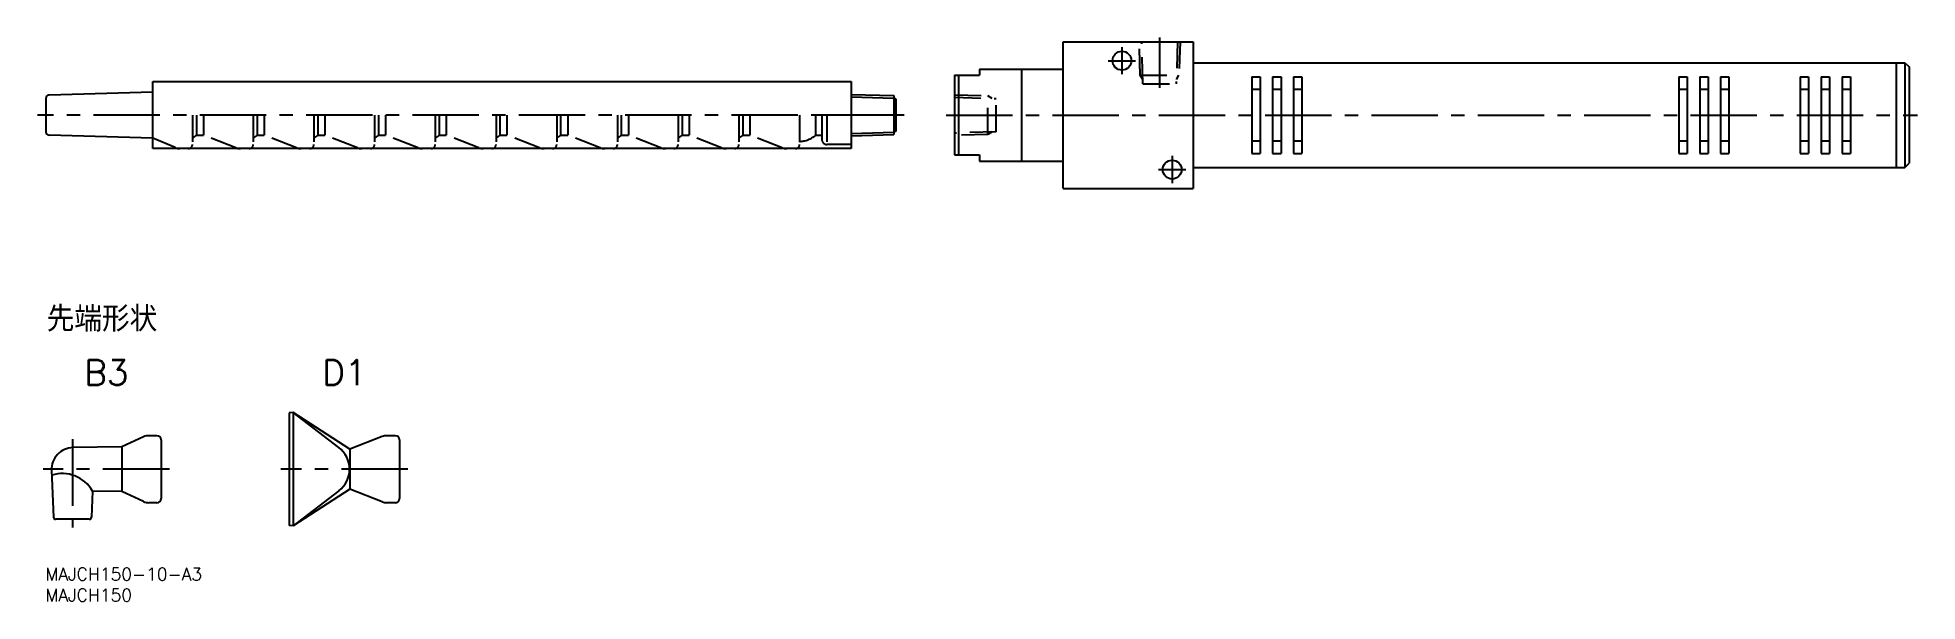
# Model space of a CAD drawing. Extents: x -2 to 447, y -8 to 127.
import ezdxf
from ezdxf.enums import TextEntityAlignment as Align

# ---------------------------------------------------------------- set-up
doc = ezdxf.new("R2010")
doc.units = 0
doc.header["$LTSCALE"] = 0.5
doc.linetypes.add('CENTER', pattern=[50.8, 31.75, -6.35, 6.35, -6.35])
doc.linetypes.add('DASHED', pattern=[19.05, 12.7, -6.35])
for name, color, linetype in [('MSM_CENTER', 1, 'CENTER'), ('MSM_CONTINUOUS', 7, 'CONTINUOUS'), ('MSM_DASHED', 4, 'DASHED'), ('MSM_NARROW', 5, 'CONTINUOUS'), ('MSM_PART_NUMBER', 7, 'CONTINUOUS')]:
    doc.layers.add(name, color=color, linetype=linetype)
doc.styles.get("Standard").update_dxf_attribs({"font": 'txt.shx', "height": 3, "bigfont": 'bigfont.shx'})

# ---------------------------------------------------------------- blocks, each defined once
blk = doc.blocks.new('*U2')
at = {"layer": 'MSM_PART_NUMBER'}
blk.add_text('MAJCH150-10-A3', height=3, dxfattribs=at).set_placement((0, -3))
blk = doc.blocks.new('*U3')
at = {"layer": 'MSM_PART_NUMBER'}
blk.add_text('MAJCH150', height=3, dxfattribs=at).set_placement((0, -8))

msp = doc.modelspace()

# ---------------------------------------------------------------- linework, layer by layer
at = {"layer": 'MSM_CENTER'}
for p, q in [((266.13, 126.56), (266.13, 114.57)), ((257.13, 124.31), (257.13, 117.81)), ((253.88, 121.06), (260.38, 121.06)), ((205.13, 108.06), (-1.87, 108.06)), ((215.13, 108.06), (447.13, 108.06)), ((265.88, 95.06), (272.38, 95.06)), ((269.13, 98.31), (269.13, 91.81)), ((6.46, 30.7), (6.46, 9.6)), ((29.61, 23.55), (-0.54, 23.55)), ((86.59, 23.55), (56.19, 23.55))]:
    msp.add_line(p, q, dxfattribs=at)
at = {"layer": 'MSM_CONTINUOUS'}
for p, q in [((243.13, 90.56), (243.13, 125.56)), ((243.13, 125.56), (274.13, 125.56)), ((274.13, 125.56), (274.13, 90.56)), ((217.13, 117.56), (217.13, 98.56)), ((217.13, 117.56), (223.13, 117.56)), ((218.13, 117.56), (218.13, 98.56)), ((223.13, 119.06), (233.13, 119.06)), ((223.13, 119.06), (223.13, 117.56)), ((233.13, 119.06), (233.13, 97.06)), ((233.13, 119.06), (243.13, 119.06)), ((274.13, 120.56), (442.13, 120.56)), ((288.13, 117.23), (288.13, 98.9)), ((288.13, 117.23), (290.13, 117.23)), ((290.13, 117.23), (290.13, 98.9)), ((293.13, 117.23), (293.13, 98.9)), ((293.13, 117.23), (295.13, 117.23)), ((295.13, 117.23), (295.13, 98.9)), ((298.13, 117.23), (298.13, 98.9)), ((298.13, 117.23), (300.13, 117.23)), ((300.13, 117.23), (300.13, 98.9)), ((390.13, 117.23), (390.13, 98.9)), ((390.13, 117.23), (392.13, 117.23)), ((392.13, 117.23), (392.13, 98.9)), ((395.13, 117.23), (395.13, 98.9)), ((395.13, 117.23), (397.13, 117.23)), ((397.13, 117.23), (397.13, 98.9)), ((400.13, 117.23), (400.13, 98.9)), ((400.13, 117.23), (402.13, 117.23)), ((402.13, 117.23), (402.13, 98.9)), ((419.13, 117.23), (421.13, 117.23)), ((419.13, 117.23), (419.13, 98.9)), ((421.13, 117.23), (421.13, 98.9)), ((424.13, 117.23), (424.13, 98.9)), ((424.13, 117.23), (426.13, 117.23)), ((426.13, 117.23), (426.13, 98.9)), ((429.13, 117.23), (429.13, 98.9)), ((429.13, 117.23), (431.13, 117.23)), ((431.13, 117.23), (431.13, 98.9)), ((442.13, 120.56), (444.13, 120.56)), ((442.13, 95.56), (442.13, 120.56)), ((444.13, 120.56), (444.13, 95.56)), ((444.13, 120.56), (445.13, 119.56)), ((445.13, 119.56), (445.13, 96.56)), ((25.63, 113.55), (0.9, 112.86)), ((25.63, 116.06), (192.45, 116.06)), ((25.63, 100.06), (25.63, 116.06)), ((192.45, 116.06), (192.45, 100.06)), ((192.45, 113.01), (202.63, 112.71)), ((202.63, 112.71), (202.63, 103.41)), ((288.13, 114.23), (290.13, 114.23)), ((293.13, 114.23), (295.13, 114.23)), ((298.13, 114.23), (300.13, 114.23)), ((390.13, 114.23), (392.13, 114.23)), ((395.13, 114.23), (397.13, 114.23)), ((400.13, 114.23), (402.13, 114.23)), ((419.13, 114.23), (421.13, 114.23)), ((424.13, 114.23), (426.13, 114.23)), ((429.13, 114.23), (431.13, 114.23)), ((0.13, 112.06), (0.13, 104.06)), ((203.13, 111.96), (202.63, 111.96)), ((203.13, 111.96), (203.13, 104.16)), ((192.45, 103.11), (202.63, 103.41)), ((203.13, 104.16), (202.63, 104.16)), ((25.63, 102.57), (0.9, 103.26)), ((192.45, 100.06), (25.63, 100.06)), ((288.13, 101.9), (290.13, 101.9)), ((288.13, 98.9), (290.13, 98.9)), ((293.13, 101.9), (295.13, 101.9)), ((293.13, 98.9), (295.13, 98.9)), ((298.13, 101.9), (300.13, 101.9)), ((298.13, 98.9), (300.13, 98.9)), ((390.13, 101.9), (392.13, 101.9)), ((390.13, 98.9), (392.13, 98.9)), ((395.13, 101.9), (397.13, 101.9)), ((395.13, 98.9), (397.13, 98.9)), ((400.13, 101.9), (402.13, 101.9)), ((400.13, 98.9), (402.13, 98.9)), ((419.13, 101.9), (421.13, 101.9)), ((419.13, 98.9), (421.13, 98.9)), ((424.13, 101.9), (426.13, 101.9)), ((424.13, 98.9), (426.13, 98.9)), ((429.13, 101.9), (431.13, 101.9)), ((429.13, 98.9), (431.13, 98.9)), ((217.13, 98.56), (223.13, 98.56)), ((223.13, 98.56), (223.13, 97.06)), ((223.13, 97.06), (233.13, 97.06)), ((233.13, 97.06), (243.13, 97.06)), ((274.13, 95.56), (442.13, 95.56)), ((442.13, 95.56), (444.13, 95.56)), ((444.13, 95.56), (445.13, 96.56)), ((243.13, 90.56), (274.13, 90.56)), ((59.19, 37.1), (58.19, 37)), ((58.19, 37), (58.19, 10.1)), ((72.71, 28.34), (59.19, 37.1)), ((70.07, 28.73), (59.19, 37.1)), ((59.19, 37.1), (59.19, 10)), ((26.61, 31.55), (24.67, 31.55)), ((83.59, 31.55), (81.55, 31.55)), ((18.22, 28.9), (6.57, 28.7)), ((23.42, 31.28), (18.22, 28.9)), ((18.22, 28.9), (18.22, 18.2)), ((27.61, 30.55), (27.61, 16.55)), ((80.47, 31.35), (72.71, 28.34)), ((72.71, 28.34), (72.71, 18.77)), ((84.59, 30.55), (84.59, 16.55)), ((1.46, 23.28), (1.94, 12.08)), ((11.25, 18.32), (10.98, 12.08)), ((18.22, 18.2), (11.25, 18.32)), ((23.42, 15.82), (18.22, 18.2)), ((72.71, 18.77), (59.19, 10)), ((70.07, 18.37), (59.19, 10)), ((80.47, 15.75), (72.71, 18.77)), ((26.61, 15.55), (24.67, 15.55)), ((83.59, 15.55), (81.55, 15.55)), ((10.48, 11.6), (2.44, 11.6)), ((59.19, 10), (58.19, 10.1))]:
    msp.add_line(p, q, dxfattribs=at)
for centre in [(257.13, 121.06), (269.13, 95.06)]:
    msp.add_circle(centre, 2.25, dxfattribs=at)
for centre, radius, start, end in [((0.93, 112.06), 0.8, 92, 180), ((0.93, 104.06), 0.8, 180, 268), ((24.67, 28.55), 3, 90, 114.5754), ((26.61, 30.55), 1, 0, 90), ((81.55, 28.55), 3, 90, 111.2168), ((83.59, 30.55), 1, 0, 90), ((6.66, 23.5), 5.2, 90.9747, 182.4473), ((66.14, 23.55), 6.5, 307.2093, 52.7907), ((3.99, 14.11), 8.4, 30.1125, 107.1463), ((24.67, 18.55), 3, 245.4246, 270), ((26.61, 16.55), 1, 270, 0), ((81.55, 18.55), 3, 248.7832, 270), ((83.59, 16.55), 1, 270, 0), ((2.44, 12.1), 0.5, 182.4473, 270), ((10.48, 12.1), 0.5, 270, 357.5527)]:
    msp.add_arc(centre, radius, start, end, dxfattribs=at)
at = {"layer": 'MSM_DASHED'}
for p, q in [((261.52, 117.57), (261.27, 125.56)), ((262.16, 115.57), (261.85, 125.58)), ((270.41, 125.58), (270.1, 115.57)), ((271, 125.56), (270.75, 117.57)), ((261.52, 117.57), (270.75, 117.57)), ((262.13, 116.59), (261.52, 117.57)), ((270.13, 116.59), (270.75, 117.57)), ((217.11, 112.34), (227.12, 112.03)), ((217.13, 112.92), (225.12, 112.68)), ((225.12, 103.45), (225.12, 112.68)), ((226.1, 112.06), (225.12, 112.68)), ((262.16, 115.57), (270.1, 115.57)), ((35.13, 108.06), (35.13, 101.06)), ((36.05, 108.06), (36.05, 103.28)), ((37.75, 108.06), (37.75, 103.28)), ((49.63, 108.06), (49.63, 101.06)), ((50.55, 108.06), (50.55, 103.28)), ((52.25, 108.06), (52.25, 103.28)), ((64.13, 108.06), (64.13, 101.06)), ((65.05, 108.06), (65.05, 103.28)), ((66.75, 108.06), (66.75, 103.28)), ((78.63, 108.06), (78.63, 101.06)), ((79.55, 108.06), (79.55, 103.28)), ((81.25, 108.06), (81.25, 103.28)), ((93.13, 108.06), (93.13, 101.06)), ((94.05, 108.06), (94.05, 103.28)), ((95.75, 108.06), (95.75, 103.28)), ((107.63, 108.06), (107.63, 101.06)), ((108.55, 108.06), (108.55, 103.28)), ((110.25, 108.06), (110.25, 103.28)), ((122.13, 108.06), (122.13, 101.06)), ((123.05, 108.06), (123.05, 103.28)), ((124.75, 108.06), (124.75, 103.28)), ((136.63, 108.06), (136.63, 101.06)), ((137.55, 108.06), (137.55, 103.28)), ((139.25, 108.06), (139.25, 103.28)), ((151.13, 108.06), (151.13, 101.06)), ((152.05, 108.06), (152.05, 103.28)), ((153.75, 108.06), (153.75, 103.28)), ((165.63, 108.06), (165.63, 101.06)), ((166.55, 108.06), (166.55, 103.28)), ((168.25, 108.06), (168.25, 103.28)), ((180.13, 108.06), (180.13, 101.06)), ((183.95, 108.06), (183.95, 103.24)), ((192.45, 108.06), (185.45, 108.06)), ((185.45, 108.06), (185.45, 102.26)), ((186.65, 108.06), (186.65, 101.06)), ((227.12, 104.09), (227.12, 112.03)), ((36.05, 103.28), (37.75, 103.28)), ((45.51, 100.26), (37.75, 103.28)), ((50.55, 103.28), (52.25, 103.28)), ((60.01, 100.26), (52.25, 103.28)), ((65.05, 103.28), (66.75, 103.28)), ((74.51, 100.26), (66.75, 103.28)), ((79.55, 103.28), (81.25, 103.28)), ((89.01, 100.26), (81.25, 103.28)), ((94.05, 103.28), (95.75, 103.28)), ((103.51, 100.26), (95.75, 103.28)), ((108.55, 103.28), (110.25, 103.28)), ((118.01, 100.26), (110.25, 103.28)), ((123.05, 103.28), (124.75, 103.28)), ((132.51, 100.26), (124.75, 103.28)), ((137.55, 103.28), (139.25, 103.28)), ((147.01, 100.26), (139.25, 103.28)), ((152.05, 103.28), (153.75, 103.28)), ((161.51, 100.26), (153.75, 103.28)), ((166.55, 103.28), (168.25, 103.28)), ((176.01, 100.26), (168.25, 103.28)), ((227.12, 104.09), (217.11, 103.78)), ((225.12, 103.45), (217.13, 103.2)), ((226.1, 104.06), (225.12, 103.45)), ((30.97, 100.3), (25.63, 102.57)), ((34.13, 100.06), (32.14, 100.06)), ((48.63, 100.06), (46.59, 100.06)), ((63.13, 100.06), (61.09, 100.06)), ((77.63, 100.06), (75.59, 100.06)), ((92.13, 100.06), (90.09, 100.06)), ((106.63, 100.06), (104.59, 100.06)), ((121.13, 100.06), (119.09, 100.06)), ((135.63, 100.06), (133.59, 100.06)), ((150.13, 100.06), (148.09, 100.06)), ((164.63, 100.06), (162.59, 100.06)), ((179.13, 100.06), (177.09, 100.06)), ((183.95, 103.24), (185.45, 103.24)), ((192.45, 101.06), (186.65, 101.06))]:
    msp.add_line(p, q, dxfattribs=at)
for centre, radius, start, end in [((32.03, 108.06), 6.25, 299.7357, 310.0309), ((46.53, 108.06), 6.25, 299.7357, 310.0309), ((61.03, 108.06), 6.25, 299.7357, 310.0309), ((75.53, 108.06), 6.25, 299.7357, 310.0309), ((90.03, 108.06), 6.25, 299.7357, 310.0309), ((104.53, 108.06), 6.25, 299.7357, 310.0309), ((119.03, 108.06), 6.25, 299.7357, 310.0309), ((133.53, 108.06), 6.25, 299.7357, 310.0309), ((148.03, 108.06), 6.25, 299.7357, 310.0309), ((162.53, 108.06), 6.25, 299.7357, 310.0309), ((32.14, 103.06), 3, 246.9611, 270), ((34.13, 101.06), 1, 270, 0), ((46.59, 103.06), 3, 248.7832, 270), ((48.63, 101.06), 1, 270, 0), ((61.09, 103.06), 3, 248.7832, 270), ((63.13, 101.06), 1, 270, 0), ((75.59, 103.06), 3, 248.7832, 270), ((77.63, 101.06), 1, 270, 0), ((90.09, 103.06), 3, 248.7832, 270), ((92.13, 101.06), 1, 270, 0), ((104.59, 103.06), 3, 248.7832, 270), ((106.63, 101.06), 1, 270, 0), ((119.09, 103.06), 3, 248.7832, 270), ((121.13, 101.06), 1, 270, 0), ((133.59, 103.06), 3, 248.7832, 270), ((135.63, 101.06), 1, 270, 0), ((148.09, 103.06), 3, 248.7832, 270), ((150.13, 101.06), 1, 270, 0), ((162.59, 103.06), 3, 248.7832, 270), ((164.63, 101.06), 1, 270, 0), ((177.09, 103.06), 3, 248.7832, 270), ((179.13, 101.06), 1, 270, 0), ((179.93, 108.06), 6.28, 271.8265, 309.8394), ((186.65, 102.26), 1.2, 180, 270)]:
    msp.add_arc(centre, radius, start, end, dxfattribs=at)
at = {"layer": 'MSM_NARROW'}
for p, q in [((192.43, 112.43), (202.61, 112.13)), ((192.43, 103.69), (202.61, 103.99))]:
    msp.add_line(p, q, dxfattribs=at)

# ---------------------------------------------------------------- block references
at = {"layer": 'MSM_CONTINUOUS'}
for name in ['*U2', '*U3']:
    msp.add_blockref(name, (0, 0), dxfattribs=at)

# ---------------------------------------------------------------- texts
for s, p in [('先端形状', (13.51, 59.7)), ('B3', (14.54, 46.62)), ('D1', (71.39, 46.62))]:
    msp.add_text(s, height=6, dxfattribs=at).set_placement(p, align=Align.MIDDLE)

doc.saveas('drawing.dxf')
